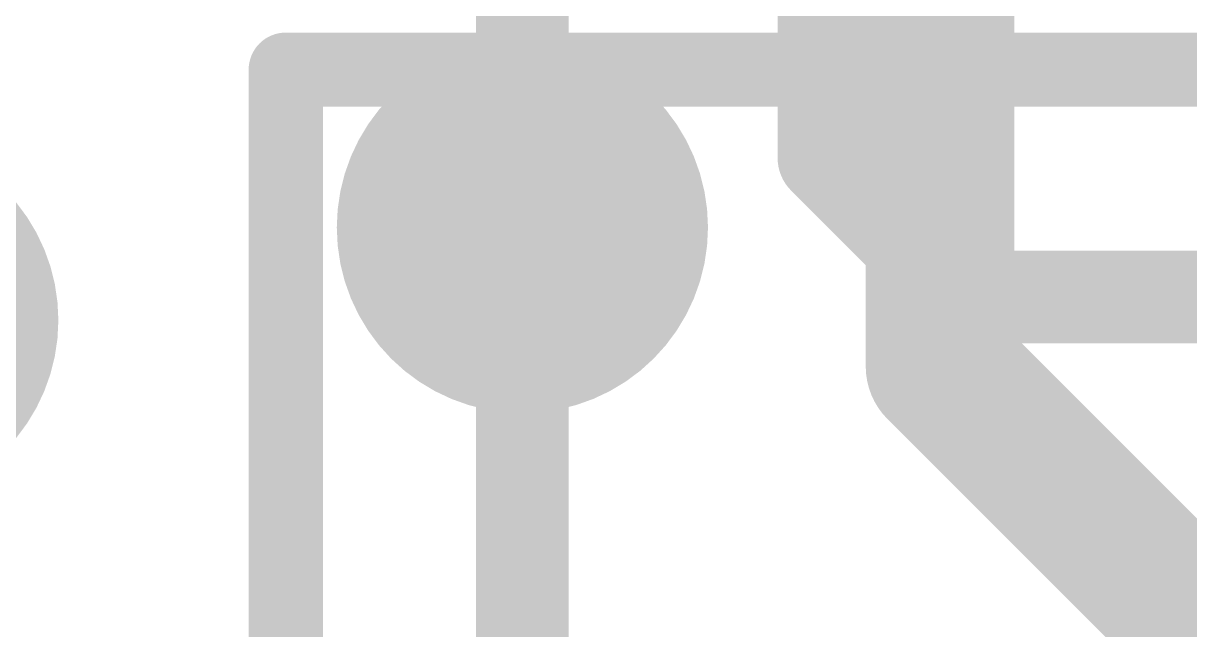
# Model space of a CAD drawing. Extents: x -33 to 74, y -11 to 28.
# Drawn here: x 14.001 to 17.193, y 14.393 to 16.053 of the extents above; entities that cross this region are included whole.
import ezdxf

# ---------------------------------------------------------------- set-up
doc = ezdxf.new("R2010")
doc.units = 0
for name, color, linetype in [('1', 12, 'CONTINUOUS'), ('16', 132, 'CONTINUOUS'), ('18', 110, 'CONTINUOUS'), ('21', 41, 'CONTINUOUS')]:
    doc.layers.add(name, color=color, linetype=linetype)

# ---------------------------------------------------------------- blocks, each defined once
blk = doc.blocks.new('ROUNDV')
at = {"const_width": 0.5}
blk.add_lwpolyline([(0, -0.25, 1), (0, 0.25, 1), (0, -0.25)], format="xyb", dxfattribs=at)

msp = doc.modelspace()

# ---------------------------------------------------------------- linework, layer by layer
at = {"layer": '1', "const_width": 0.254}
for points in [[(15.367, 17.145), (15.367, 15.494)], [(16.1925, 16.6497), (16.1925, 15.6845)], [(16.1925, 15.6845), (16.5735, 15.3035)], [(17.7165, 15.3035), (16.5735, 15.3035)]]:
    msp.add_lwpolyline(points, dxfattribs=at)
at = {"layer": '1', "const_width": 0.127}
for points in [[(16.2374, 15.7294, 1), (16.1476, 15.6396)], [(16.129, 15.6845, 1), (16.256, 15.6845)], [(15.3035, 15.494, 1), (15.4305, 15.494)], [(16.5735, 15.367, 1), (16.5735, 15.24)], [(16.5286, 15.2586, 1), (16.6184, 15.3484)]]:
    msp.add_lwpolyline(points, format="xyb", dxfattribs=at)
at = {"layer": '16'}
for points, const_width in [([(16.51, 15.113), (16.51, 16.51)], 0.4064), ([(15.367, 15.494), (15.367, 11.557)], 0.254), ([(19.05, 12.573), (16.51, 15.113)], 0.4064)]:
    msp.add_lwpolyline(points, dxfattribs=dict(at, const_width=const_width))
for points, const_width in [([(15.4305, 15.494, 1), (15.3035, 15.494)], 0.127), ([(16.5818, 15.1848, 1), (16.4382, 15.0412)], 0.2032), ([(16.4084, 15.113, 1), (16.6116, 15.113)], 0.2032)]:
    msp.add_lwpolyline(points, format="xyb", dxfattribs=dict(at, const_width=const_width))
at = {"layer": '21', "const_width": 0.2032}
for points in [[(23.3807, 15.9258), (14.7193, 15.9258)], [(14.7193, 15.9258), (14.7193, 12.0142)]]:
    msp.add_lwpolyline(points, dxfattribs=at)
at = {"layer": '21', "const_width": 0.1016}
for points in [[(14.7193, 15.9766, 1), (14.7193, 15.875)], [(14.7701, 15.9258, 1), (14.6685, 15.9258)]]:
    msp.add_lwpolyline(points, format="xyb", dxfattribs=at)

# ---------------------------------------------------------------- block references
at = {"layer": '18', "xscale": 1.016, "yscale": 1.016}
for p in [(15.367, 15.494), (15.367, 15.494), (13.589, 15.24), (13.589, 15.24)]:
    msp.add_blockref('ROUNDV', p, dxfattribs=at)

doc.saveas('drawing.dxf')
